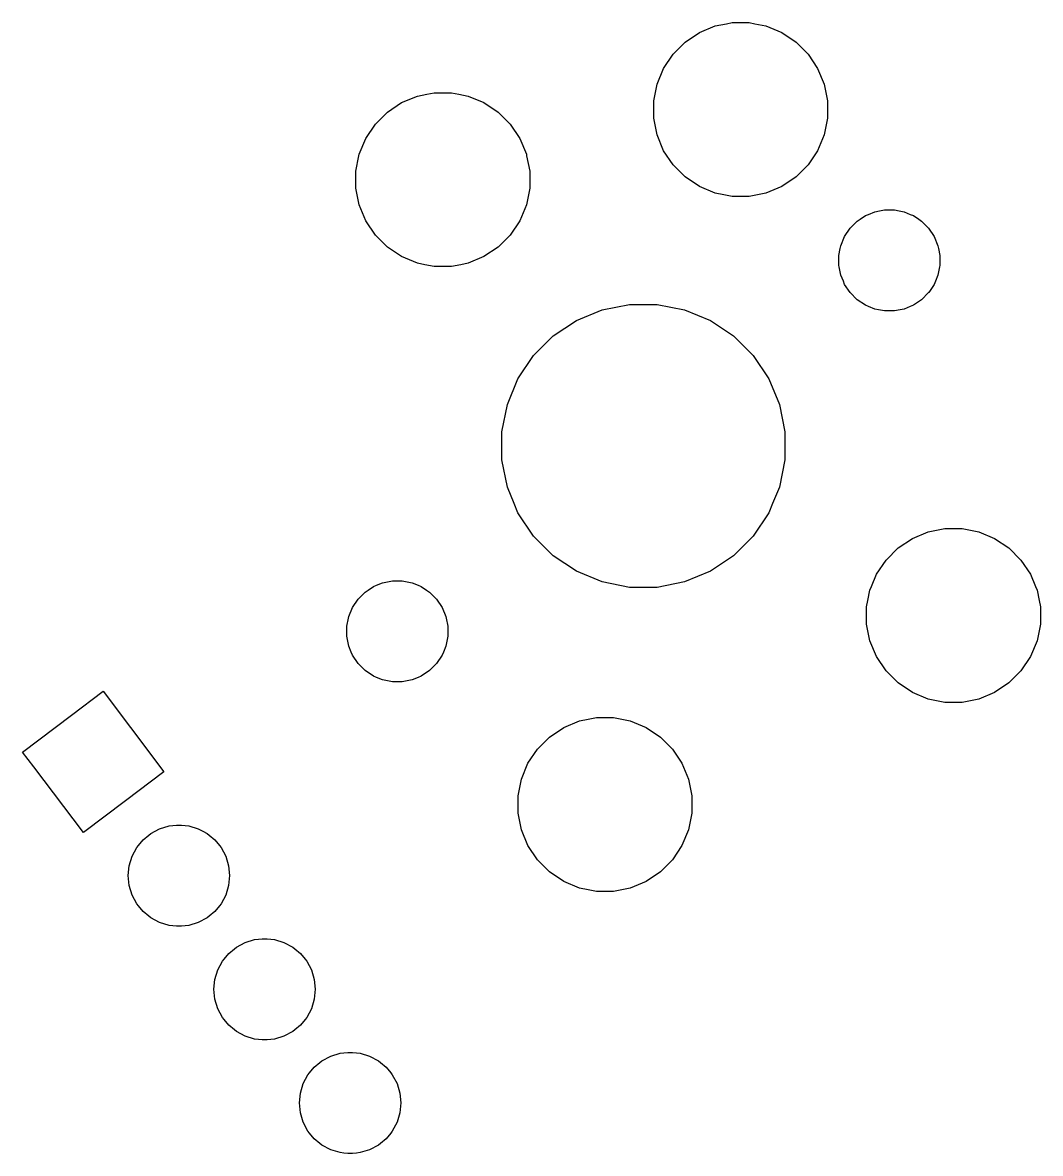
# Model space of a CAD drawing. Extents: x 0.3 to 11, y -13.3 to 4.6.
# Drawn here: x 6.57 to 7.285, y 1.577 to 2.371 of the extents above; entities that cross this region are included whole.
import ezdxf

# ---------------------------------------------------------------- set-up
doc = ezdxf.new("R2010")
doc.units = 0
doc.header["$MEASUREMENT"] = 0
doc.layers.add('BLACK', color=7, linetype='CONTINUOUS')

msp = doc.modelspace()

# ---------------------------------------------------------------- linework, layer by layer
at = {"layer": 'BLACK', "linetype": 'CONTINUOUS'}
for p, q in [((7.04537, 2.36421), (7.05648, 2.36881)), ((7.05648, 2.36881), (7.06429, 2.37037)), ((7.06429, 2.37037), (7.06828, 2.37116)), ((7.06828, 2.37116), (7.08031, 2.37116)), ((7.08031, 2.37116), (7.08429, 2.37037)), ((7.08429, 2.37037), (7.0921, 2.36881)), ((7.0921, 2.36881), (7.10322, 2.36421)), ((7.03537, 2.35753), (7.04537, 2.36421)), ((7.10322, 2.36421), (7.11322, 2.35753)), ((7.02686, 2.34902), (7.03537, 2.35753)), ((7.11322, 2.35753), (7.12172, 2.34902)), ((7.02018, 2.33902), (7.02686, 2.34902)), ((7.12172, 2.34902), (7.12841, 2.33902)), ((7.01558, 2.32791), (7.02018, 2.33902)), ((7.12841, 2.33902), (7.13301, 2.32791)), ((6.84714, 2.31952), (6.85374, 2.32083)), ((6.85374, 2.32083), (6.85894, 2.32187)), ((6.85894, 2.32187), (6.87097, 2.32187)), ((6.87097, 2.32187), (6.87617, 2.32083)), ((6.87617, 2.32083), (6.88277, 2.31952)), ((7.01323, 2.31611), (7.01558, 2.32791)), ((7.13301, 2.32791), (7.13536, 2.31611)), ((6.82603, 2.30823), (6.83603, 2.31492)), ((6.83603, 2.31492), (6.84714, 2.31952)), ((6.88277, 2.31952), (6.89388, 2.31492)), ((6.89388, 2.31492), (6.90388, 2.30823)), ((7.01323, 2.30408), (7.01323, 2.31611)), ((7.13536, 2.31611), (7.13536, 2.30408)), ((6.81753, 2.29973), (6.82603, 2.30823)), ((6.90388, 2.30823), (6.91239, 2.29973)), ((6.81084, 2.28973), (6.81753, 2.29973)), ((6.91239, 2.29973), (6.91907, 2.28973)), ((7.01558, 2.29229), (7.01323, 2.30408)), ((7.13536, 2.30408), (7.13301, 2.29229)), ((6.80624, 2.27861), (6.81084, 2.28973)), ((6.91907, 2.28973), (6.92367, 2.27861)), ((7.02018, 2.28117), (7.01558, 2.29229)), ((7.13301, 2.29229), (7.12841, 2.28117)), ((7.02686, 2.27117), (7.02018, 2.28117)), ((7.12841, 2.28117), (7.12172, 2.27117)), ((6.80389, 2.26682), (6.80603, 2.27758)), ((6.80603, 2.27758), (6.80624, 2.27861)), ((6.92367, 2.27861), (6.92388, 2.27758)), ((6.92388, 2.27758), (6.92602, 2.26682)), ((6.80389, 2.25479), (6.80389, 2.26682)), ((6.92602, 2.26682), (6.92602, 2.25479)), ((7.03537, 2.26267), (7.02686, 2.27117)), ((7.12172, 2.27117), (7.11322, 2.26267)), ((7.04537, 2.25598), (7.03537, 2.26267)), ((7.11322, 2.26267), (7.10322, 2.25598)), ((6.8041, 2.25375), (6.80389, 2.25479)), ((6.80624, 2.24299), (6.8041, 2.25375)), ((6.92581, 2.25375), (6.92367, 2.24299)), ((6.92602, 2.25479), (6.92581, 2.25375)), ((7.05648, 2.25138), (7.04537, 2.25598)), ((7.06238, 2.25021), (7.05648, 2.25138)), ((7.06828, 2.24903), (7.06238, 2.25021)), ((7.08031, 2.24903), (7.06828, 2.24903)), ((7.08621, 2.25021), (7.08031, 2.24903)), ((7.0921, 2.25138), (7.08621, 2.25021)), ((7.10322, 2.25598), (7.0921, 2.25138)), ((6.81084, 2.23188), (6.80624, 2.24299)), ((6.92367, 2.24299), (6.91907, 2.23188)), ((7.15821, 2.23294), (7.16205, 2.2355)), ((7.16205, 2.2355), (7.1642, 2.23639)), ((7.1642, 2.23639), (7.16851, 2.23818)), ((7.16851, 2.23818), (7.17194, 2.23886)), ((7.17194, 2.23886), (7.17537, 2.23954)), ((7.17537, 2.23954), (7.18236, 2.23954)), ((7.18236, 2.23954), (7.18579, 2.23886)), ((7.18579, 2.23886), (7.18922, 2.23818)), ((7.18922, 2.23818), (7.19353, 2.23639)), ((7.19353, 2.23639), (7.19568, 2.2355)), ((7.19568, 2.2355), (7.19952, 2.23294)), ((6.81753, 2.22188), (6.81084, 2.23188)), ((6.91907, 2.23188), (6.91239, 2.22188)), ((7.1474, 2.22085), (7.15128, 2.22667)), ((7.15128, 2.22667), (7.15623, 2.23162)), ((7.15128, 2.22667), (7.15128, 2.22667)), ((7.15623, 2.23162), (7.15821, 2.23294)), ((7.19952, 2.23294), (7.2015, 2.23162)), ((7.2015, 2.23162), (7.20645, 2.22667)), ((7.20645, 2.22667), (7.20645, 2.22667)), ((7.20645, 2.22667), (7.21033, 2.22085)), ((6.82603, 2.21337), (6.81753, 2.22188)), ((6.91239, 2.22188), (6.90388, 2.21337)), ((7.14472, 2.21439), (7.14739, 2.22084)), ((7.14739, 2.22084), (7.1474, 2.22085)), ((7.21033, 2.22085), (7.21034, 2.22084)), ((7.21034, 2.22084), (7.21301, 2.21439)), ((6.83603, 2.20669), (6.82603, 2.21337)), ((6.90388, 2.21337), (6.89388, 2.20669)), ((7.14336, 2.20753), (7.14431, 2.21234)), ((7.14431, 2.21234), (7.14472, 2.21439)), ((7.21301, 2.21439), (7.21342, 2.21234)), ((7.21342, 2.21234), (7.21437, 2.20753)), ((6.84714, 2.20209), (6.83603, 2.20669)), ((6.85235, 2.20105), (6.84714, 2.20209)), ((6.88277, 2.20209), (6.87756, 2.20105)), ((6.89388, 2.20669), (6.88277, 2.20209)), ((7.14336, 2.20054), (7.14336, 2.20753)), ((7.21437, 2.20753), (7.21437, 2.20054)), ((6.85894, 2.19974), (6.85235, 2.20105)), ((6.87097, 2.19974), (6.85894, 2.19974)), ((6.87756, 2.20105), (6.87097, 2.19974)), ((7.14356, 2.1995), (7.14336, 2.20054)), ((7.14472, 2.19368), (7.14356, 2.1995)), ((7.14651, 2.18937), (7.14472, 2.19368)), ((7.21301, 2.19368), (7.21122, 2.18937)), ((7.21417, 2.1995), (7.21301, 2.19368)), ((7.21437, 2.20054), (7.21417, 2.1995)), ((7.1474, 2.18722), (7.14651, 2.18937)), ((7.15126, 2.18144), (7.1474, 2.18722)), ((7.21033, 2.18722), (7.20647, 2.18144)), ((7.21122, 2.18937), (7.21033, 2.18722)), ((7.15128, 2.1814), (7.15126, 2.18144)), ((7.15623, 2.17645), (7.15128, 2.1814)), ((7.20645, 2.1814), (7.2015, 2.17645)), ((7.20647, 2.18144), (7.20645, 2.1814)), ((6.97692, 2.16935), (6.99614, 2.17317)), ((6.99614, 2.17317), (7.01573, 2.17317)), ((7.01573, 2.17317), (7.03494, 2.16935)), ((7.16205, 2.17257), (7.15623, 2.17645)), ((7.15623, 2.17645), (7.15623, 2.17645)), ((7.1642, 2.17168), (7.16205, 2.17257)), ((7.16851, 2.16989), (7.1642, 2.17168)), ((7.17124, 2.16935), (7.16851, 2.16989)), ((7.18922, 2.16989), (7.18649, 2.16935)), ((7.19353, 2.17168), (7.18922, 2.16989)), ((7.19568, 2.17257), (7.19353, 2.17168)), ((7.2015, 2.17645), (7.19568, 2.17257)), ((7.2015, 2.17645), (7.2015, 2.17645)), ((6.94254, 2.15097), (6.95883, 2.16185)), ((6.95883, 2.16185), (6.97692, 2.16935)), ((6.95883, 2.16185), (6.95883, 2.16185)), ((7.03494, 2.16935), (7.05304, 2.16185)), ((7.05304, 2.16185), (7.05304, 2.16185)), ((7.05304, 2.16185), (7.06933, 2.15097)), ((7.17537, 2.16853), (7.17124, 2.16935)), ((7.18236, 2.16853), (7.17537, 2.16853)), ((7.18649, 2.16935), (7.18236, 2.16853)), ((6.92869, 2.13712), (6.94254, 2.15097)), ((7.06933, 2.15097), (7.08318, 2.13712)), ((6.9178, 2.12083), (6.92869, 2.13712)), ((7.08318, 2.13712), (7.09406, 2.12083)), ((6.91031, 2.10273), (6.9178, 2.12083)), ((6.9178, 2.12083), (6.9178, 2.12083)), ((7.09406, 2.12083), (7.09406, 2.12083)), ((7.09406, 2.12083), (7.10156, 2.10273)), ((6.90648, 2.08352), (6.91031, 2.10273)), ((7.10156, 2.10273), (7.10538, 2.08352)), ((6.90648, 2.06393), (6.90648, 2.08352)), ((7.10538, 2.08352), (7.10538, 2.06393)), ((6.91031, 2.04471), (6.90648, 2.06393)), ((7.10538, 2.06393), (7.10156, 2.04471)), ((6.91507, 2.0332), (6.91031, 2.04471)), ((7.10156, 2.04471), (7.09679, 2.0332)), ((6.9178, 2.02661), (6.91507, 2.0332)), ((6.92869, 2.01033), (6.9178, 2.02661)), ((7.09406, 2.02661), (7.08318, 2.01033)), ((7.09679, 2.0332), (7.09406, 2.02661)), ((7.195, 2.00864), (7.20611, 2.01325)), ((7.20611, 2.01325), (7.21201, 2.01442)), ((7.21201, 2.01442), (7.21791, 2.01559)), ((7.21791, 2.01559), (7.22993, 2.01559)), ((7.22993, 2.01559), (7.23583, 2.01442)), ((7.23583, 2.01442), (7.24173, 2.01325)), ((7.24173, 2.01325), (7.25284, 2.00864)), ((6.94254, 1.99647), (6.92869, 2.01033)), ((7.08318, 2.01033), (7.06933, 1.99647)), ((7.18499, 2.00196), (7.195, 2.00864)), ((7.25284, 2.00864), (7.26285, 2.00196)), ((6.95883, 1.98559), (6.94254, 1.99647)), ((7.06933, 1.99647), (7.05304, 1.98559)), ((7.17649, 1.99346), (7.18499, 2.00196)), ((7.26285, 2.00196), (7.27135, 1.99346)), ((7.16981, 1.98346), (7.17649, 1.99346)), ((7.27135, 1.99346), (7.27803, 1.98346)), ((6.82607, 1.97823), (6.8295, 1.97891)), ((6.8295, 1.97891), (6.8365, 1.97891)), ((6.8365, 1.97891), (6.83993, 1.97823)), ((6.97692, 1.97809), (6.95883, 1.98559)), ((6.95883, 1.98559), (6.95883, 1.98559)), ((6.95883, 1.98559), (6.95883, 1.98559)), ((7.05304, 1.98559), (7.03494, 1.97809)), ((7.05304, 1.98559), (7.05304, 1.98559)), ((7.05304, 1.98559), (7.05304, 1.98559)), ((7.16625, 1.97487), (7.16981, 1.98346)), ((7.27803, 1.98346), (7.28159, 1.97487)), ((6.80542, 1.96604), (6.81036, 1.97099)), ((6.81036, 1.97099), (6.81239, 1.97234)), ((6.81239, 1.97234), (6.81618, 1.97487)), ((6.81618, 1.97487), (6.81833, 1.97577)), ((6.81833, 1.97577), (6.82264, 1.97755)), ((6.82264, 1.97755), (6.82607, 1.97823)), ((6.83993, 1.97823), (6.84336, 1.97755)), ((6.84336, 1.97755), (6.84766, 1.97577)), ((6.84766, 1.97577), (6.84982, 1.97487)), ((6.84982, 1.97487), (6.85361, 1.97234)), ((6.85361, 1.97234), (6.85563, 1.97099)), ((6.85563, 1.97099), (6.86058, 1.96604)), ((6.99614, 1.97427), (6.97692, 1.97809)), ((7.01573, 1.97427), (6.99614, 1.97427)), ((7.03494, 1.97809), (7.01573, 1.97427)), ((7.16374, 1.96501), (7.1652, 1.97234)), ((7.1652, 1.97234), (7.16625, 1.97487)), ((7.28159, 1.97487), (7.28264, 1.97234)), ((7.28264, 1.97234), (7.2841, 1.96501)), ((6.80153, 1.96023), (6.80542, 1.96604)), ((6.80542, 1.96604), (6.80542, 1.96604)), ((6.86058, 1.96604), (6.86058, 1.96604)), ((6.86058, 1.96604), (6.86447, 1.96023)), ((7.16286, 1.96055), (7.16374, 1.96501)), ((7.2841, 1.96501), (7.28498, 1.96055)), ((6.79886, 1.95376), (6.80153, 1.96023)), ((6.80153, 1.96023), (6.80153, 1.96023)), ((6.86447, 1.96023), (6.86447, 1.96023)), ((6.86447, 1.96023), (6.86714, 1.95376)), ((7.16286, 1.94852), (7.16286, 1.96055)), ((7.28498, 1.96055), (7.28498, 1.94852)), ((6.79749, 1.9469), (6.79865, 1.95273)), ((6.79749, 1.93991), (6.79749, 1.9469)), ((6.79865, 1.95273), (6.79886, 1.95376)), ((6.86714, 1.95376), (6.86735, 1.95273)), ((6.86735, 1.95273), (6.86851, 1.9469)), ((6.86851, 1.9469), (6.86851, 1.93991)), ((7.1652, 1.93672), (7.16286, 1.94852)), ((7.28498, 1.94852), (7.28264, 1.93672)), ((6.7977, 1.93887), (6.79749, 1.93991)), ((6.86851, 1.93991), (6.8683, 1.93887)), ((6.79886, 1.93305), (6.7977, 1.93887)), ((6.80064, 1.92874), (6.79886, 1.93305)), ((6.86714, 1.93305), (6.86536, 1.92874)), ((6.8683, 1.93887), (6.86714, 1.93305)), ((7.16981, 1.92561), (7.1652, 1.93672)), ((7.28264, 1.93672), (7.27803, 1.92561)), ((6.80153, 1.92659), (6.80064, 1.92874)), ((6.80539, 1.92081), (6.80153, 1.92659)), ((6.86447, 1.92659), (6.86061, 1.92081)), ((6.86536, 1.92874), (6.86447, 1.92659)), ((7.17649, 1.91561), (7.16981, 1.92561)), ((7.27803, 1.92561), (7.27135, 1.91561)), ((6.80542, 1.92077), (6.80539, 1.92081)), ((6.81036, 1.91583), (6.80542, 1.92077)), ((6.81618, 1.91194), (6.81036, 1.91583)), ((6.81036, 1.91583), (6.81036, 1.91583)), ((6.85563, 1.91583), (6.84982, 1.91194)), ((6.86058, 1.92077), (6.85563, 1.91583)), ((6.85563, 1.91583), (6.85563, 1.91583)), ((6.86061, 1.92081), (6.86058, 1.92077)), ((7.18499, 1.9071), (7.17649, 1.91561)), ((7.27135, 1.91561), (7.26285, 1.9071)), ((6.81833, 1.91105), (6.81618, 1.91194)), ((6.82264, 1.90926), (6.81833, 1.91105)), ((6.82607, 1.90858), (6.82264, 1.90926)), ((6.8295, 1.9079), (6.82607, 1.90858)), ((6.8365, 1.9079), (6.8295, 1.9079)), ((6.83993, 1.90858), (6.8365, 1.9079)), ((6.84336, 1.90926), (6.83993, 1.90858)), ((6.84766, 1.91105), (6.84336, 1.90926)), ((6.84982, 1.91194), (6.84766, 1.91105)), ((6.60391, 1.8844), (6.62627, 1.90125)), ((6.62627, 1.90125), (6.62627, 1.90125)), ((6.62627, 1.90125), (6.64545, 1.8758)), ((7.195, 1.90042), (7.18499, 1.9071)), ((7.20611, 1.89581), (7.195, 1.90042)), ((7.25284, 1.90042), (7.24173, 1.89581)), ((7.26285, 1.9071), (7.25284, 1.90042)), ((7.21201, 1.89464), (7.20611, 1.89581)), ((7.21791, 1.89347), (7.21201, 1.89464)), ((7.22993, 1.89347), (7.21791, 1.89347)), ((7.23583, 1.89464), (7.22993, 1.89347)), ((7.24173, 1.89581), (7.23583, 1.89464)), ((6.56961, 1.85856), (6.60391, 1.8844)), ((6.64545, 1.8758), (6.66897, 1.84459)), ((6.94002, 1.86912), (6.95002, 1.8758)), ((6.95002, 1.8758), (6.96113, 1.88041)), ((6.96113, 1.88041), (6.96703, 1.88158)), ((6.96703, 1.88158), (6.97293, 1.88275)), ((6.97293, 1.88275), (6.98496, 1.88275)), ((6.98496, 1.88275), (6.99086, 1.88158)), ((6.99086, 1.88158), (6.99676, 1.88041)), ((6.99676, 1.88041), (7.00787, 1.8758)), ((7.00787, 1.8758), (7.01787, 1.86912)), ((6.93151, 1.86062), (6.94002, 1.86912)), ((7.01787, 1.86912), (7.02638, 1.86062)), ((6.92483, 1.85062), (6.93151, 1.86062)), ((7.02638, 1.86062), (7.03306, 1.85062)), ((6.57749, 1.8481), (6.56961, 1.85856)), ((6.56961, 1.85856), (6.56961, 1.85856)), ((6.61231, 1.8019), (6.57749, 1.8481)), ((6.66897, 1.84459), (6.64201, 1.82428)), ((6.66897, 1.84459), (6.66897, 1.84459)), ((6.92023, 1.8395), (6.92483, 1.85062)), ((7.03306, 1.85062), (7.03766, 1.8395)), ((6.91788, 1.82771), (6.92023, 1.8395)), ((7.03766, 1.8395), (7.04001, 1.82771)), ((6.91788, 1.81568), (6.91788, 1.82771)), ((7.04001, 1.82771), (7.04001, 1.81568)), ((6.64201, 1.82428), (6.61231, 1.8019)), ((6.92023, 1.80388), (6.91788, 1.81568)), ((7.04001, 1.81568), (7.03766, 1.80388)), ((6.66275, 1.803), (6.66583, 1.80464)), ((6.66583, 1.80464), (6.67252, 1.80667)), ((6.66583, 1.80464), (6.66583, 1.80464)), ((6.67252, 1.80667), (6.67512, 1.80693)), ((6.67512, 1.80693), (6.67773, 1.80718)), ((6.67773, 1.80718), (6.68122, 1.80718)), ((6.68122, 1.80718), (6.68382, 1.80693)), ((6.68382, 1.80693), (6.68643, 1.80667)), ((6.68643, 1.80667), (6.69311, 1.80464)), ((6.69311, 1.80464), (6.69311, 1.80464)), ((6.69311, 1.80464), (6.69619, 1.803)), ((6.92483, 1.79277), (6.92023, 1.80388)), ((7.03766, 1.80388), (7.03306, 1.79277)), ((6.61231, 1.8019), (6.61231, 1.8019)), ((6.65099, 1.79292), (6.65427, 1.79692)), ((6.65427, 1.79692), (6.65826, 1.80019)), ((6.65826, 1.80019), (6.65967, 1.80135)), ((6.65967, 1.80135), (6.66275, 1.803)), ((6.69619, 1.803), (6.69928, 1.80135)), ((6.69928, 1.80135), (6.70068, 1.80019)), ((6.70068, 1.80019), (6.70468, 1.79692)), ((6.70468, 1.79692), (6.70796, 1.79292)), ((6.64654, 1.78535), (6.64984, 1.79151)), ((6.64984, 1.79151), (6.65099, 1.79292)), ((6.70796, 1.79292), (6.70911, 1.79151)), ((6.70911, 1.79151), (6.7124, 1.78535)), ((6.93151, 1.78277), (6.92483, 1.79277)), ((7.03306, 1.79277), (7.02638, 1.78277)), ((6.64451, 1.77867), (6.64654, 1.78535)), ((6.7124, 1.78535), (6.71443, 1.77867)), ((6.94002, 1.77426), (6.93151, 1.78277)), ((7.02638, 1.78277), (7.01787, 1.77426)), ((6.64383, 1.77171), (6.64451, 1.77867)), ((6.71443, 1.77867), (6.71512, 1.77171)), ((6.95002, 1.76758), (6.94002, 1.77426)), ((7.01787, 1.77426), (7.00787, 1.76758)), ((6.64451, 1.76476), (6.64383, 1.77171)), ((6.64654, 1.75807), (6.64451, 1.76476)), ((6.71443, 1.76476), (6.7124, 1.75807)), ((6.71512, 1.77171), (6.71443, 1.76476)), ((6.96113, 1.76297), (6.95002, 1.76758)), ((7.00787, 1.76758), (6.99676, 1.76297)), ((6.64984, 1.75191), (6.64654, 1.75807)), ((6.7124, 1.75807), (6.70911, 1.75191)), ((6.96703, 1.7618), (6.96113, 1.76297)), ((6.97293, 1.76063), (6.96703, 1.7618)), ((6.98496, 1.76063), (6.97293, 1.76063)), ((6.99086, 1.7618), (6.98496, 1.76063)), ((6.99676, 1.76297), (6.99086, 1.7618)), ((6.65099, 1.7505), (6.64984, 1.75191)), ((6.65427, 1.74651), (6.65099, 1.7505)), ((6.70796, 1.7505), (6.70468, 1.74651)), ((6.70911, 1.75191), (6.70796, 1.7505)), ((6.65826, 1.74323), (6.65427, 1.74651)), ((6.65967, 1.74207), (6.65826, 1.74323)), ((6.66583, 1.73878), (6.65967, 1.74207)), ((6.69928, 1.74207), (6.69311, 1.73878)), ((6.70068, 1.74323), (6.69928, 1.74207)), ((6.70468, 1.74651), (6.70068, 1.74323)), ((6.67252, 1.73675), (6.66583, 1.73878)), ((6.67512, 1.7365), (6.67252, 1.73675)), ((6.67773, 1.73624), (6.67512, 1.7365)), ((6.68122, 1.73624), (6.67773, 1.73624)), ((6.68382, 1.7365), (6.68122, 1.73624)), ((6.68643, 1.73675), (6.68382, 1.7365)), ((6.69311, 1.73878), (6.68643, 1.73675)), ((6.71985, 1.72148), (6.72601, 1.72478)), ((6.72601, 1.72478), (6.7327, 1.72681)), ((6.7327, 1.72681), (6.73531, 1.72706)), ((6.73531, 1.72706), (6.73791, 1.72732)), ((6.73791, 1.72732), (6.7414, 1.72732)), ((6.7414, 1.72732), (6.744, 1.72706)), ((6.744, 1.72706), (6.74661, 1.72681)), ((6.74661, 1.72681), (6.75329, 1.72478)), ((6.75329, 1.72478), (6.75946, 1.72148)), ((6.71117, 1.71306), (6.71445, 1.71705)), ((6.71445, 1.71705), (6.71844, 1.72033)), ((6.71844, 1.72033), (6.71985, 1.72148)), ((6.75946, 1.72148), (6.76086, 1.72033)), ((6.76086, 1.72033), (6.76486, 1.71705)), ((6.76486, 1.71705), (6.76814, 1.71306)), ((6.70672, 1.70549), (6.71002, 1.71165)), ((6.71002, 1.71165), (6.71117, 1.71306)), ((6.76814, 1.71306), (6.76929, 1.71165)), ((6.76929, 1.71165), (6.77259, 1.70549)), ((6.7047, 1.6988), (6.70672, 1.70549)), ((6.77259, 1.70549), (6.77461, 1.6988)), ((6.70401, 1.69185), (6.7047, 1.6988)), ((6.77461, 1.6988), (6.7753, 1.69185)), ((6.7047, 1.68489), (6.70401, 1.69185)), ((6.70672, 1.67821), (6.7047, 1.68489)), ((6.77461, 1.68489), (6.77259, 1.67821)), ((6.7753, 1.69185), (6.77461, 1.68489)), ((6.71002, 1.67204), (6.70672, 1.67821)), ((6.77259, 1.67821), (6.76929, 1.67204)), ((6.71117, 1.67064), (6.71002, 1.67204)), ((6.71445, 1.66664), (6.71117, 1.67064)), ((6.76814, 1.67064), (6.76486, 1.66664)), ((6.76929, 1.67204), (6.76814, 1.67064)), ((6.71844, 1.66337), (6.71445, 1.66664)), ((6.71985, 1.66221), (6.71844, 1.66337)), ((6.72601, 1.65892), (6.71985, 1.66221)), ((6.75946, 1.66221), (6.75329, 1.65892)), ((6.76086, 1.66337), (6.75946, 1.66221)), ((6.76486, 1.66664), (6.76086, 1.66337)), ((6.7327, 1.65689), (6.72601, 1.65892)), ((6.73531, 1.65663), (6.7327, 1.65689)), ((6.73791, 1.65638), (6.73531, 1.65663)), ((6.7414, 1.65638), (6.73791, 1.65638)), ((6.744, 1.65663), (6.7414, 1.65638)), ((6.74661, 1.65689), (6.744, 1.65663)), ((6.75329, 1.65892), (6.74661, 1.65689)), ((6.7862, 1.64491), (6.79288, 1.64694)), ((6.79288, 1.64694), (6.79549, 1.6472)), ((6.79549, 1.6472), (6.79809, 1.64746)), ((6.79809, 1.64746), (6.80158, 1.64746)), ((6.80158, 1.64746), (6.80418, 1.6472)), ((6.80418, 1.6472), (6.80679, 1.64694)), ((6.80679, 1.64694), (6.81348, 1.64491)), ((6.77135, 1.63319), (6.77463, 1.63719)), ((6.77463, 1.63719), (6.77863, 1.64047)), ((6.77863, 1.64047), (6.78003, 1.64162)), ((6.78003, 1.64162), (6.7862, 1.64491)), ((6.81348, 1.64491), (6.81964, 1.64162)), ((6.81964, 1.64162), (6.82105, 1.64047)), ((6.82105, 1.64047), (6.82504, 1.63719)), ((6.82504, 1.63719), (6.82832, 1.63319)), ((6.7669, 1.62562), (6.7702, 1.63179)), ((6.7702, 1.63179), (6.77135, 1.63319)), ((6.82832, 1.63319), (6.82947, 1.63179)), ((6.82947, 1.63179), (6.83277, 1.62562)), ((6.76488, 1.61894), (6.7669, 1.62562)), ((6.83277, 1.62562), (6.83479, 1.61894)), ((6.76419, 1.61198), (6.76488, 1.61894)), ((6.83479, 1.61894), (6.83548, 1.61198)), ((6.76488, 1.60503), (6.76419, 1.61198)), ((6.83548, 1.61198), (6.83479, 1.60503)), ((6.7669, 1.59834), (6.76488, 1.60503)), ((6.7702, 1.59218), (6.7669, 1.59834)), ((6.83277, 1.59834), (6.82947, 1.59218)), ((6.83479, 1.60503), (6.83277, 1.59834)), ((6.77135, 1.59077), (6.7702, 1.59218)), ((6.77463, 1.58678), (6.77135, 1.59077)), ((6.82832, 1.59077), (6.82504, 1.58678)), ((6.82947, 1.59218), (6.82832, 1.59077)), ((6.77863, 1.5835), (6.77463, 1.58678)), ((6.78003, 1.58235), (6.77863, 1.5835)), ((6.7862, 1.57905), (6.78003, 1.58235)), ((6.81964, 1.58235), (6.81348, 1.57905)), ((6.82105, 1.5835), (6.81964, 1.58235)), ((6.82504, 1.58678), (6.82105, 1.5835)), ((6.79288, 1.57702), (6.7862, 1.57905)), ((6.79549, 1.57677), (6.79288, 1.57702)), ((6.79809, 1.57651), (6.79549, 1.57677)), ((6.80158, 1.57651), (6.79809, 1.57651)), ((6.80418, 1.57677), (6.80158, 1.57651)), ((6.80679, 1.57702), (6.80418, 1.57677)), ((6.81348, 1.57905), (6.80679, 1.57702))]:
    msp.add_line(p, q, dxfattribs=at)

doc.saveas('drawing.dxf')
